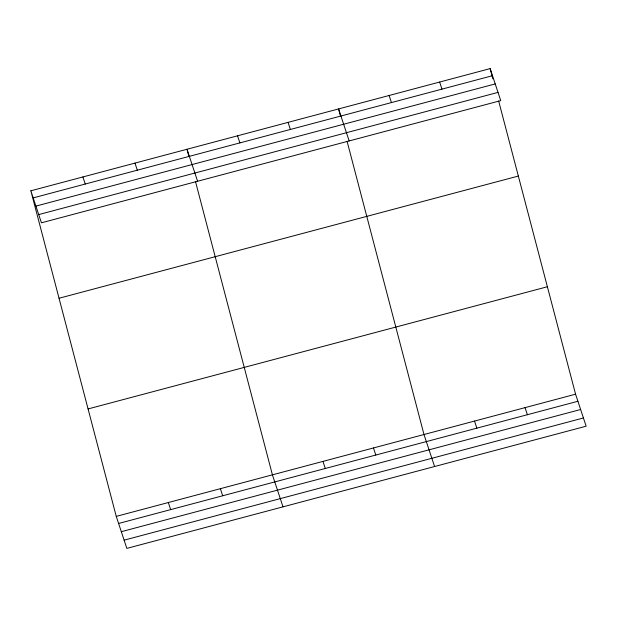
<?xml version="1.0" encoding="UTF-8"?>
<svg xmlns="http://www.w3.org/2000/svg" width="617" height="617" viewBox="0 0 617 617"><rect width="100%" height="100%" fill="white"/><g stroke="black" fill="none" stroke-linecap="round" stroke-linejoin="round"><path stroke-width="0.93" d="M30.85 190.8L490.153 68.61L500.742 100.617L41.432 222.806L30.85 190.8L116.258 516.383L126.847 548.39L586.15 426.2L575.568 394.194L498.659 101.026M33.195 197.887L492.497 75.69M35.909 206.109L495.22 83.92M38.717 214.585L498.019 92.388M59.039 298.242L518.342 176.053M88.077 408.94L547.379 286.751M116.258 516.383L575.568 394.194M118.603 523.471L577.905 401.274M121.325 531.692L580.628 409.503M124.125 540.168L583.427 417.971M439.628 82.046L441.973 89.133M525.044 407.636L527.388 414.717M389.103 95.488L391.448 102.576M474.519 421.072L476.864 428.159M349.168 140.938L338.586 108.931L340.53 116.343M434.576 466.521L423.995 434.515L347.086 141.347M288.062 122.374L290.406 129.462M373.47 447.957L375.815 455.045M237.537 135.817L239.882 142.897M322.946 461.4L325.29 468.48M197.602 181.259L187.013 149.252L188.956 156.664M283.01 506.85L272.421 474.843L195.52 181.676M134.961 163.104L137.306 170.192M220.369 488.687L222.714 495.775M82.902 176.956L85.246 184.036M168.318 502.539L170.662 509.619M490.153 68.61L492.829 78.799"/></g></svg>
